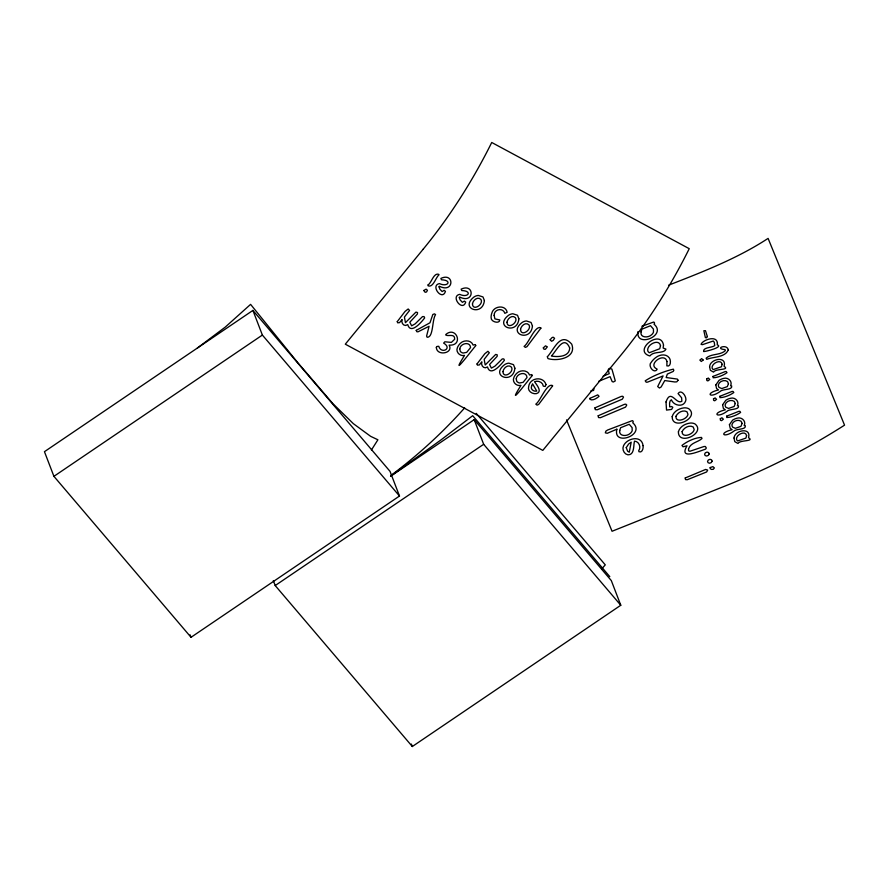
<?xml version="1.0" encoding="UTF-8"?>
<svg xmlns="http://www.w3.org/2000/svg" width="889" height="889" viewBox="0 0 889 889"><rect width="100%" height="100%" fill="white"/><g stroke="black" fill="none" stroke-linecap="round" stroke-linejoin="round"><path stroke-width="1.33" d="M637.969 331.608C635.624 348.455 667.406 335.509 654.06 324.218L654.482 323.463A1.645 1.334 -21 0 0 653.615 322.062L641.869 326.274M371.424 450.012L377.903 439.777L370.613 436.321L353.355 423.664L332.83 403.595L297.648 362.512L250.598 304.371L225.195 327.152L197.336 348.066M390.893 475.926L440.9 439.977L472.692 415.696L609.798 576.65M252.909 310.405L44.45 451.679L53.918 476.337L191.035 637.302L399.494 496.029L390.027 471.37L252.909 310.405L262.377 335.064L399.494 496.029M53.918 476.337L262.377 335.064M390.593 476.282L474.193 419.63L611.31 580.584L620.778 605.253L412.318 746.516L275.201 585.551L273.312 580.628M275.201 585.551L483.66 444.289L474.193 419.63M598.686 381.292L610.076 376.647L612.177 381.614L613.432 381.992L615.288 380.892L611.899 369.068L609.554 368.39A1.922 1.556 -21 0 0 608.243 369.902L609.209 373.68L603.075 376.191M668.661 285.158C702.788 271.867 737.292 258.532 768.096 238.396L844.55 425.153C808.468 448.245 770.107 467.647 730.469 483.872L612.054 531.266L566.526 419.886M590.907 390.838L593.552 390.471L593.974 388.749M476.226 413.363L605.276 564.859A280.157 156.764 -40.4 0 1 601.797 568.804M483.66 444.289L620.778 605.253M411.363 744.049L412.318 746.516M190.079 634.835L191.035 637.302M464.68 407.851A280.157 156.764 -40.4 0 1 390.76 475.571M626.245 447.645L627.612 451.19L629.256 452.234L631.201 442.177L628.601 444.044L626.245 447.645M666.017 401.928L666.528 410.085L671.606 409.429L672.806 407.34L671.717 406.517L669.684 406.895L669.573 403.15L670.117 400.95L671.384 399.761C673.606 405.728 683.33 407.718 685.641 401.006C687.308 397.216 681.218 388.371 678.074 393.605L681.607 397.761L681.863 401.239C676.073 404.973 670.806 388.071 666.017 401.928M643.036 445.611C643.592 447.978 642.303 453.257 638.98 451.723L638.691 450.679C641.391 447.278 638.98 441.322 634.502 441.133C633.279 445.467 634.768 454.912 627.956 454.835C624.1 454.212 621.789 449.212 623.533 445.767C626.967 438.077 641.714 434.81 643.036 445.611M397.261 321.64L397.683 322.818L399.561 322.64L402.095 319.518C400.739 323.04 404.273 327.352 407.718 324.596C410.751 335.153 421.775 321.64 424.675 317.929L424.053 316.595L422.508 316.606L415.163 323.863L411.64 325.807L409.818 322.196L417.374 314.073L417.541 312.572L415.952 312.083L405.451 322.663L404.417 317.04L409.562 310.461L408.173 308.983L405.051 311.417L397.261 321.64M477.015 363.957L477.437 365.135L479.304 364.957L481.849 361.834C480.493 365.357 484.027 369.668 487.461 366.924C490.506 377.469 501.529 363.957 504.43 360.245L503.796 358.912L502.263 358.923L494.906 366.179L491.384 368.124L489.561 364.512L497.129 356.389L497.284 354.889L495.706 354.4L485.205 364.979L484.161 359.356L489.317 352.777L487.917 351.299L484.805 353.733L477.015 363.957M550.158 339.731L551.558 341.265L553.269 340.409L554.58 338.309L553.336 337.287A1.622 1.322 -21 0 0 551.647 338.009L550.158 339.731M436.332 347.366C436.666 356.445 453.812 353.455 449.123 345.132C464.136 346.065 456.279 325.385 445.778 334.508L445.778 335.02C448.112 336.742 455.035 333.064 454.69 339.242L451.401 342.387L444.822 341.798L443.644 343.11C452.845 348.544 441.122 354.489 438.777 346.299L437.032 346.443L436.332 347.366M439.077 286.847L439.899 289.203L442.133 291.57L444.144 290.336L445.445 291.348C442.344 301.582 429.887 285.369 439.444 283.602C447.978 287.636 452.534 280.113 441.477 279.791L440.888 278.413C454.557 271.934 454.323 293.826 439.377 286.247L439.077 286.847M459.335 297.604L460.158 299.949L462.391 302.327L464.402 301.093L465.703 302.093C462.602 312.328 450.145 296.126 459.702 294.359C468.236 298.393 472.792 290.859 461.735 290.536L461.147 289.158C474.815 282.68 474.582 304.571 459.635 296.993L459.335 297.604M589.918 398.35L589.896 399.272C592.352 401.206 597.108 398.194 599.042 396.294L597.73 394.872L589.918 398.35M472.459 303.916C472.715 311.617 483.983 304.382 480.916 299.393C477.693 296.081 472.915 300.304 472.459 303.916M502.963 371.635C503.218 379.325 514.487 372.102 511.431 367.113C508.197 363.801 503.418 368.013 502.963 371.635M506.974 322.229C507.23 329.93 518.498 322.696 515.431 317.706C512.208 314.395 507.419 318.618 506.974 322.229M520.532 329.43C520.787 337.12 532.055 329.897 528.988 324.907C525.766 321.596 520.987 325.807 520.532 329.43M660.516 345.543L659.738 348.721L649.281 352.755L648.025 351.511A6.256 5.09 -21 0 1 648.059 348.077C649.559 343.565 658.993 339.076 660.516 345.543M666.983 361.545L666.839 365.868C670.951 367.39 671.117 360.189 669.339 357.967C666.183 353.422 659.505 354.511 655.715 357.611A17.991 14.624 -21 0 0 651.215 362.345C647.414 365.69 654.026 374.18 657.071 369.513L657.004 368.991C646.803 364.701 664.516 351.411 666.983 361.545M709.589 366.679L710.333 370.28L713.556 372.124C715.134 368.435 730.625 370.324 724.068 366.346C727.213 355.644 710.144 358.656 709.589 366.679M715.812 384.915L716.556 388.504L718.523 389.938C704.855 393.194 709.733 398.839 719.946 391.627C722.157 388.693 732.981 390.293 731.647 385.882L730.58 385.793C732.847 381.47 727.958 376.969 723.635 378.414A11.113 9.034 -21 0 0 719.001 380.403L715.812 384.915M722.613 404.784L723.368 408.384L725.335 409.818C711.667 413.063 716.534 418.719 726.758 411.507C728.969 408.573 739.792 410.162 738.448 405.762L737.381 405.673C739.659 401.35 734.77 396.85 730.436 398.294A11.113 9.034 -21 0 0 725.802 400.283L722.613 404.784M729.424 424.664L730.18 428.254L732.147 429.687C718.468 432.943 723.346 438.588 733.569 431.376C735.77 428.442 746.604 430.043 745.26 425.631L744.193 425.542C746.471 421.219 741.57 416.719 737.248 418.163A11.113 9.034 -21 0 0 732.614 420.153L729.424 424.664M734.025 438.033L734.77 441.622L737.992 443.467C739.57 439.777 755.072 441.677 748.505 437.688C751.661 426.998 734.592 429.998 734.025 438.033M547.357 356.756L547.946 358.578C557.67 361.656 576.861 357.789 571.738 344.176C560.437 331.253 554.38 349.255 547.357 356.756M672.195 416.574C671.851 431.287 700.299 417.752 688.742 408.707A8.757 7.123 -21 0 0 684.019 407.862C679.007 408.451 673.606 411.429 672.195 416.574M678.407 431.776C678.063 446.489 706.511 432.954 694.954 423.909A8.757 7.123 -21 0 0 690.231 423.064C685.219 423.653 679.818 426.631 678.407 431.776M475.693 345.354L475.671 345.843C473.493 347.932 448.034 381.792 464.536 355.378C460.102 356.689 455.312 351.888 457.468 347.51A12.39 10.068 -21 0 1 460.469 343.232C463.969 339.72 471.281 339.942 473.115 345.076L475.126 344.61L475.693 345.354M532.144 375.302L532.122 375.791C529.933 377.881 504.485 411.74 520.976 385.326C516.542 386.637 511.764 381.837 513.92 377.458A12.39 10.068 -21 0 1 516.909 373.18C520.409 369.668 527.722 369.891 529.566 375.025L531.578 374.569L532.144 375.302M543.312 347.877L543.946 349.221L545.402 349.266L547.346 346.843L545.49 345.854L543.312 347.877M416.23 330.352L416.797 331.741L418.03 331.797L429.087 326.285L426.609 336.031L427.131 337.253C433.576 337.764 431.954 319.54 435.566 314.606L434.488 313.85L432.832 314.473L429.987 322.774L416.23 330.352M423.809 290.514L425.142 292.292L426.553 291.97L427.442 290.303L426.087 289.147L423.809 290.514M546.013 384.581L545.19 386.448L543.268 386.137C543.057 382.192 537.856 380.17 534.522 381.737C536.578 384.693 542.901 391.949 536.278 393.649C532.211 394.305 527.21 390.916 528.688 386.393C529.933 377.592 543.379 375.814 546.013 384.581M569.705 347.988C569.416 356.922 557.959 357.245 551.413 356C556.525 350.777 563.904 334.308 569.705 347.988M619.744 430.432C618.544 436.499 626.912 436.588 630.112 433.476A6.467 5.256 -21 0 0 632.19 430.676L632.101 427.62L629.212 424.275L620.633 427.72L619.744 430.432M641.047 331.864C639.847 337.92 648.214 338.009 651.404 334.897A6.467 5.256 -21 0 0 653.493 332.108L653.404 329.041L650.515 325.707L641.936 329.141L641.047 331.864M722.168 364.323L721.435 366.779L713.211 369.58L712.3 368.579A4.856 3.945 -21 0 1 712.478 365.901C713.767 362.479 721.257 359.212 722.168 364.323M746.604 435.666L745.882 438.121L737.648 440.933L736.737 439.922A4.856 3.945 -21 0 1 736.914 437.244C738.214 433.821 745.704 430.554 746.604 435.666M459.78 348.855L460.313 351.344A6.467 5.256 -21 0 0 463.047 353.044L466.658 352.388L470.57 347.566C470.092 341.009 460.313 343.365 459.78 348.855M516.231 378.803L516.753 381.292A6.467 5.256 -21 0 0 519.498 382.992L523.099 382.337L527.01 377.514C526.544 370.957 516.765 373.313 516.231 378.803M728.458 383.626L727.358 386.582L721.79 388.571L719.057 387.404A5.812 4.723 -21 0 1 718.379 384.77C719.29 381.203 724.557 379.314 727.502 381.548L728.458 383.626M735.259 403.495L734.17 406.451L728.591 408.44L725.869 407.273A5.812 4.723 -21 0 1 725.191 404.651C726.091 401.072 731.358 399.194 734.314 401.417L735.259 403.495M742.071 423.375L740.97 426.331L735.403 428.32L732.669 427.153A5.812 4.723 -21 0 1 731.991 424.52C732.903 420.953 738.17 419.063 741.126 421.297L742.071 423.375M717.401 343.076L717.245 344.81C723.979 347.021 705.199 351.755 703.599 351.533C702.977 347.121 711.989 347.821 714.745 345.643L714.256 342.265L713.256 341.02L702.543 344.643L701.065 344.399C702.243 340.131 716.778 334.731 717.401 343.076M675.907 416.385C675.584 423.442 687.341 419.264 687.964 414.307L686.964 411.751C683.052 409.44 677.574 412.574 675.907 416.385M682.119 431.587C681.796 438.633 693.553 434.465 694.176 429.509L693.176 426.953C689.264 424.642 683.785 427.776 682.119 431.587M428.076 284.936L428.22 285.914C433.354 287.669 435.743 277.424 438.999 274.79L438.799 274.334C433.654 272.423 431.565 282.769 428.076 284.936M494.128 315.395L494.917 318.907L499.818 319.951C499.607 324.285 490.717 321.818 491.128 317.795A15.546 12.635 -21 0 1 491.928 312.839C493.773 305.849 505.674 304.505 507.152 312.295L504.852 313.328C503.018 307.272 493.928 309.083 494.128 315.395M540.879 328.163L526.988 346.666L525.388 347.399L524.088 346.399C528.611 343.532 534.922 325.33 540.69 327.741L540.879 328.163M552.591 385.904L538.69 404.406L537.089 405.14L535.8 404.139C540.312 401.272 546.624 383.07 552.402 385.482L552.591 385.904M728.258 349.866C725.313 357.656 713.178 356.633 706.766 359.334L706.144 358.2C711.022 353.455 720.334 355.467 725.335 350.644L725.046 349.621C713.823 348.632 727.002 343.343 728.258 349.866M484.383 300.504C482.76 317.14 459.08 308.383 474.148 296.893A7.568 6.156 -21 0 1 478.315 295.448L482.983 296.937L484.383 300.504M518.898 318.818C517.276 335.453 493.584 326.696 508.652 315.206A7.568 6.156 -21 0 1 512.831 313.761L517.498 315.251L518.898 318.818M514.887 368.224C513.264 384.859 489.583 376.103 504.652 364.612A7.568 6.156 -21 0 1 508.819 363.168L513.486 364.646L514.887 368.224M532.455 326.007C530.833 342.654 507.141 333.897 522.21 322.407A7.568 6.156 -21 0 1 526.388 320.962L531.055 322.44L532.455 326.007M688.542 449.023L688.597 450.79L689.886 451.268L703.955 446.534L705.355 446.467L706.255 447.856A1.778 1.445 -21 0 1 704.999 449.356C699.465 451.001 678.34 460.78 686.986 445.778L683.063 446.8L681.985 445.433C686.841 441.5 695.098 437.544 701.521 437.432L701.977 438.544C698.176 442.211 690.32 442.655 688.542 449.023M707.344 336.542L706.577 337.809L705.388 337.609L703.844 330.73L705.477 330.675L707.344 336.542M531.578 386.104C530.111 389.404 533.867 391.805 536.778 391.116L532.533 383.804L531.578 386.104M663.516 345.099L663.127 348.032L665.95 349.133C663.772 354.122 653.559 350.699 649.903 355.978C632.279 350.922 660.56 328.341 663.516 345.099M616.866 429.209C612.588 447.023 646.481 434.754 632.757 422.797L633.179 422.042A1.645 1.334 -21 0 0 632.312 420.63L607.609 430.02L605.865 431.132L605.331 432.843L607.276 433.287L616.866 429.209M685.219 477.982L685.53 479.593L687.275 479.716L706.644 471.959L707.677 470.092L705.622 469.448L685.219 477.982M594.941 407.862L595.286 409.64L597.241 409.773L622.322 399.183L623.5 397.105L622.633 396.25L621.155 396.438L594.941 407.862M598.175 415.774L598.519 417.552L600.475 417.686L625.556 407.106L626.734 405.028L625.867 404.162L624.389 404.351L598.175 415.774M710.211 467.536L710.133 468.647L711.5 469.414L713.267 469.325L714.356 467.925L712.911 466.636L710.211 467.536M678.018 380.27L676.818 381.826L674.862 381.981L664.772 380.559L661.138 386.982L659.427 388.015L657.693 386.559L663.083 375.925L647.648 382.103L646.214 382.226L645.214 380.825C652.915 375.769 664.294 371.269 673.329 369.168L673.84 370.324L673.206 371.435L667.35 374.069L666.139 377.514L677.385 379.092L678.018 380.27M709.144 453.946L708.366 455.357L706.711 456.024L705.144 455.546L704.588 454.201L705.377 452.779L707.044 452.112L708.589 452.59L709.144 453.946M712.089 461.135L711.311 462.558L709.644 463.225L708.089 462.736L707.533 461.391L708.322 459.98L709.978 459.313L711.533 459.791L712.089 461.135M703.121 360.023L701.299 361.479L699.854 360.067L701.677 358.623L703.121 360.023M706.677 378.947L706.822 380.503L707.922 380.914L709.766 379.459L708.311 378.047L706.677 378.947M713.489 398.828L713.623 400.383L714.734 400.783L716.567 399.328L715.123 397.916L713.489 398.828M720.301 418.708L720.434 420.253L721.546 420.664L723.379 419.208L721.924 417.797L720.301 418.708M713.011 376.436L713.145 377.769C717.401 377.747 723.579 375.236 726.991 372.68L726.28 371.546L725.191 371.591L713.011 376.436M719.812 396.316L719.946 397.639C724.213 397.627 730.391 395.105 733.803 392.549L733.092 391.427L732.003 391.46L719.812 396.316M726.624 416.185L726.758 417.519C731.014 417.497 737.192 414.985 740.604 412.429L739.892 411.296L738.803 411.34L726.624 416.185M423.22 249.153L345.299 344.187L542.812 450.39L620.733 355.356A280.157 133.594 -61.7 0 0 689.242 248.687L491.728 142.484A280.157 133.594 -61.7 0 1 423.22 249.153"/></g></svg>
